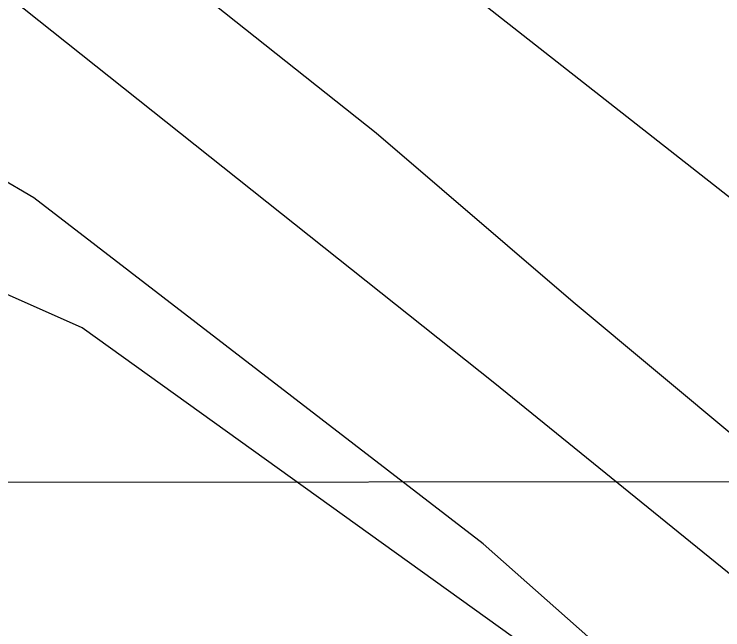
# Model space of a CAD drawing. Header units: millimetres. Extents: x 14950 to 15746, y 1103 to 1809.
# Drawn here: x 15441.23 to 15454.14, y 1484.76 to 1495.98 of the extents above; entities that cross this region are included whole.
import ezdxf
from ezdxf.xclip import XClip

# ---------------------------------------------------------------- set-up
doc = ezdxf.new("R2010")
doc.units = ezdxf.units.MM
doc.header["$LTSCALE"] = 10
doc.header["$MEASUREMENT"] = 0
doc.header["$XCLIPFRAME"] = 2
doc.layers.add('TZ-BASE', color=253, linetype='Continuous')

# ---------------------------------------------------------------- blocks, each defined once
blk = doc.blocks.new('JD-DGHCDGH7DFXH')
at = {"layer": 'TZ-BASE'}
for p, q in [((404.255, 15.61, 38), (396.682, 20.055, 38)), ((410.495, 16.785, 39.224), (406.287, 20.129, 39.224)), ((412.652, 12.224, 38.827), (403.341, 19.637, 38.827)), ((412.28, 19.273, 38.899), (419.204, 13.828, 38.899)), ((414.08, 13.706, 39.224), (410.495, 16.785, 39.224)), ((412.44, 9.309, 38), (404.255, 15.61, 38)), ((405.137, 13.24, 38), (403.116, 14.138, 38)), ((417.847, 10.562, 39.224), (414.08, 13.706, 39.224)), ((417.76, 4.183, 38), (405.137, 13.24, 38)), ((421.036, 5.426, 38.827), (412.652, 12.224, 38.827)), ((421.672, 1.134, 38), (412.44, 9.309, 38))]:
    blk.add_line(p, q, dxfattribs=at)
at = {"layer": 'TZ-BASE', "ltscale": 10}
blk.add_line((397.545, 10.426), (699.931, 10.699), dxfattribs=at)

msp = doc.modelspace()

# ---------------------------------------------------------------- block references
at = {"layer": 'TZ-BASE'}
ref = msp.add_blockref('JD-DGHCDGH7DFXH', (15037.333, 1477.025), dxfattribs=at)
XClip(ref).set_block_clipping_path([(-0.066111234, 74.999970863), (699.933616811, 75.6206052864), (700.0658361092, -74.3793364424), (0.0661112341, -74.999970863)])

doc.saveas('drawing.dxf')
